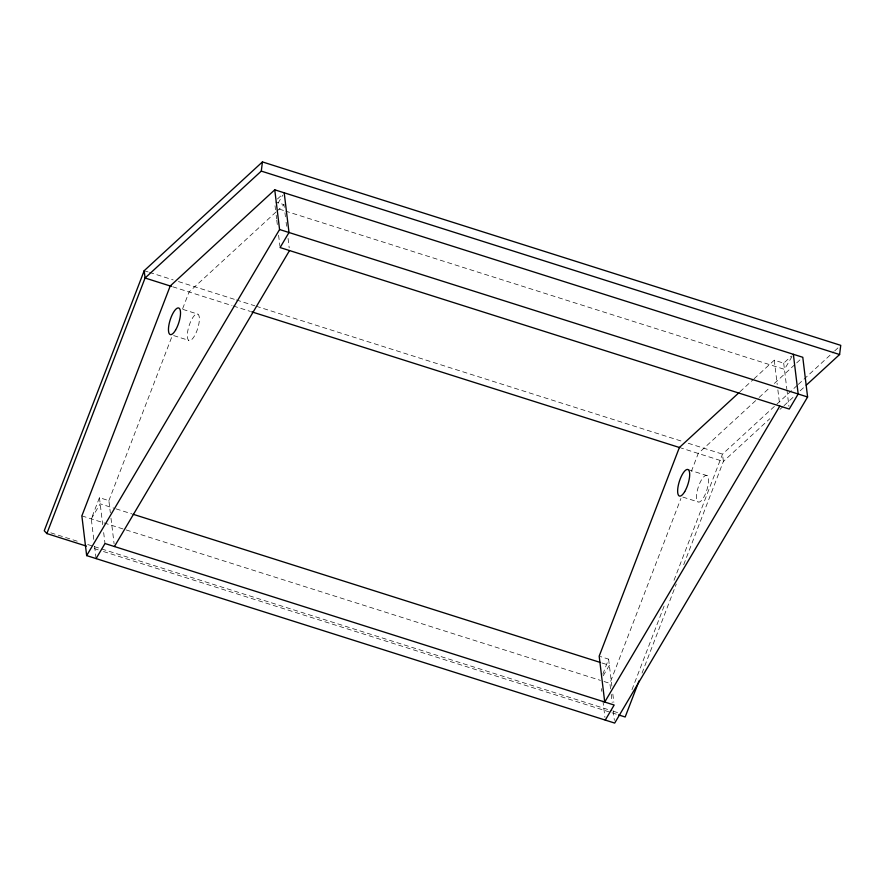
<?xml version="1.0" encoding="UTF-8"?>
<svg xmlns="http://www.w3.org/2000/svg" width="885" height="885" viewBox="0 0 885 885"><rect width="100%" height="100%" fill="white"/><g stroke="black" fill="none" stroke-linecap="round" stroke-linejoin="round"><path stroke-width="0.66" stroke-dasharray="4.42 3.32" d="M93.777 539.419L91.288 518.887L99.441 497.658L108.877 500.656L110.337 512.791M108.877 500.656L172.243 335.769M182.642 308.71L189.08 291.973L275.899 212.09M602.851 674.138L608.614 659.159L600.362 656.537M610.55 688.851L609.887 683.364L680.963 498.421M691.34 471.451L698.243 453.463L758.124 398.372M631.967 689.714L665.111 603.459M674.016 580.294L722.503 454.138L797.297 385.329M642.034 673.109L676.262 584.056M683.707 564.696L723.388 461.439L769.873 418.671M91.288 518.887L100.193 503.83L114.663 508.421M278.023 203.218L282.824 195.109M603.194 675.753L609.356 665.332L601.468 662.821M791.986 356.611L784.453 369.344L285.811 211.183M277.436 199.014L282.26 194.567M276.905 211.172L283.974 204.667L275.722 202.045M739.96 391.756L753.08 379.687M754.086 378.758L774.275 360.184L783.712 363.171L791.433 356.069M759.142 397.442L770.304 387.165M774.364 383.426L795.681 363.823M796.699 362.883L802.783 357.286M798.303 384.4L833.681 351.865M834.688 350.936L840.75 345.349M779.973 409.379L783.004 406.591M784.021 405.662L794.122 396.369M800.184 390.783L804.233 387.066M279.24 209.103L284.494 210.763M144.189 270.71L148.138 271.96M149.465 272.381L173.172 279.903M178.438 281.574L235.089 299.539M236.406 299.96L254.847 305.812M256.163 306.221L682.988 441.604M688.253 443.274L722.503 454.138L723.388 461.439L681.24 448.064M172.73 286.784L232.025 305.591M233.341 306.011L250.466 311.443M182.863 309.374L197.952 314.164A13.939 4.525 -72.4 0 1 194.412 336.09A13.939 4.525 -72.4 0 1 187.675 331.543A13.939 4.525 -72.4 0 1 197.952 314.164M688.264 469.681L707.126 475.654A13.939 4.525 -72.4 0 1 703.586 497.58A13.939 4.525 -72.4 0 1 696.838 493.034A13.939 4.525 -72.4 0 1 707.126 475.654M173.659 335.581L188.737 340.36M682.822 497.071L697.911 501.861M115.979 508.842L131.765 513.842M81.862 515.889L600.45 680.377M603.99 681.505L609.887 683.364M50.832 532.836L79.816 542.029M87.726 544.529L92.991 546.2M94.308 546.62L612.022 710.832M613.338 711.241L618.615 712.923M94.286 548.6L98.235 549.862M103.501 551.532L610.683 712.392M612 712.812L617.265 714.483M783.712 363.171L786.809 388.814M786.942 389.876L788.933 406.348M774.275 360.184L777.218 384.466M777.871 389.865L779.508 403.361M608.614 659.159L611.878 686.14M612.84 694.083L613.836 702.336M611.214 694.327L612.199 702.535M613.194 710.755L614.356 720.335M601.446 688.596L601.778 691.329M602.939 700.92L604.931 717.348M283.974 204.667L284.295 207.367M284.948 212.765L285.435 216.814M286.098 222.212L286.585 226.25M288.056 238.397L289.196 247.844M275.036 205.718L275.523 209.767M276.175 215.166L276.618 218.805M276.784 220.166L277.647 227.312M278.598 235.233L279.925 246.207M110.99 518.19L114.099 543.832M99.441 497.658L102.704 524.65M103.667 532.582L104.994 543.534M94.595 546.266L96.089 558.59"/><path stroke-width="1.33" d="M86.376 546.1L46.861 533.567L145.074 278.012L261.285 171.104L262.436 161.922L840.75 345.349L839.6 354.531L806.246 385.207M262.436 161.922L144.189 270.71L44.25 530.746L46.861 533.567M639.058 680.853L625.175 716.994L618.582 714.903M86.664 555.603L279.572 229.514L274.759 189.81L802.783 357.286L807.596 396.989L614.688 723.078L86.664 555.603L81.862 515.889L170.219 285.988L274.759 189.81M96.089 558.59L104.994 543.534L614.168 705.035L605.263 720.08M114.419 546.532L289.528 250.543M779.829 406.06L604.732 702.048L599.178 656.161L679.392 447.478L738.953 392.686M261.285 171.104L839.6 354.531M279.572 229.514L807.596 396.989M171.424 286.364L145.074 278.012L144.189 270.71M251.782 311.852L679.912 447.655M133.082 514.262L600.152 662.411M793.358 354.288L798.17 394.002L789.265 409.047L280.091 247.557L288.997 232.501L284.196 192.797M684.725 491.606A13.939 4.525 -72.4 0 0 688.264 469.681A13.939 4.525 -72.4 0 0 677.987 487.06A13.939 4.525 -72.4 0 0 684.725 491.606M175.562 330.105A13.939 4.525 -72.4 0 0 179.102 308.179A13.939 4.525 -72.4 0 0 168.814 325.558A13.939 4.525 -72.4 0 0 175.562 330.105"/></g></svg>
